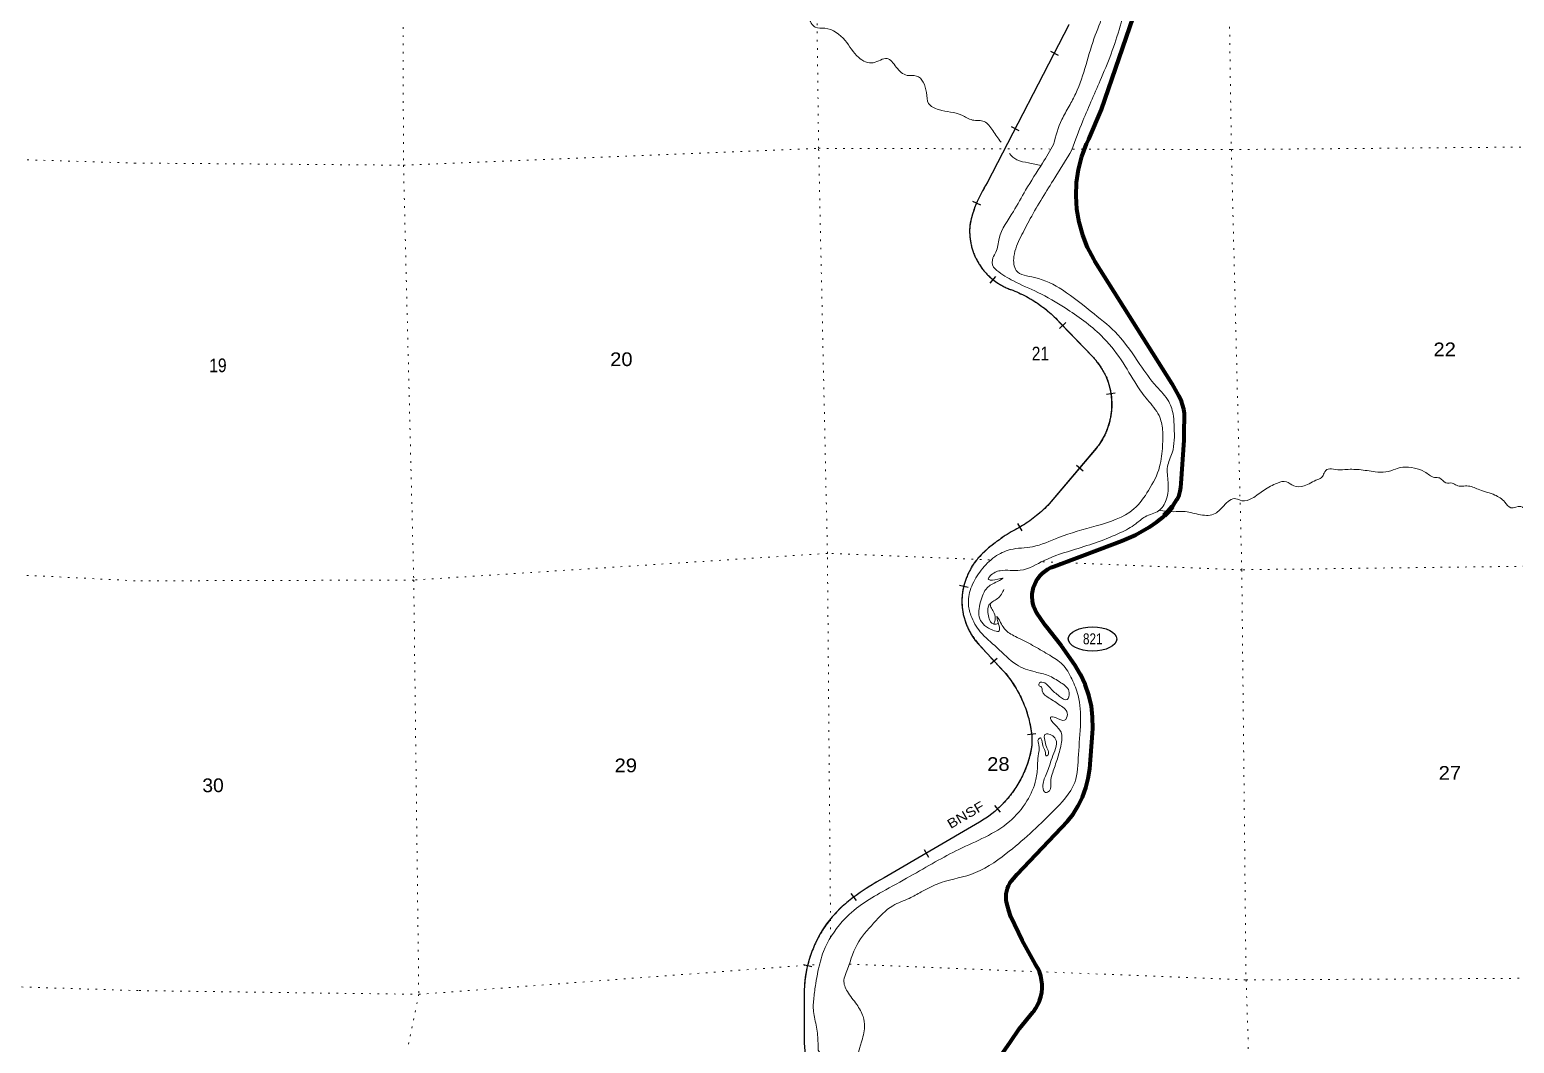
# Model space of a CAD drawing. Header units: feet. Extents: x -6 to 252658, y -374658 to -170635.
# Drawn here: x 124427 to 143383, y -274474 to -261526 of the extents above; entities that cross this region are included whole.
import ezdxf
from ezdxf.enums import TextEntityAlignment as Align

# ---------------------------------------------------------------- set-up
doc = ezdxf.new("R2010")
doc.units = ezdxf.units.FT
doc.header["$LTSCALE"] = 70
doc.linetypes.add('DOTTED', pattern=[1.5, 0.3, -1.2])
for name, color, linetype, lineweight in [('17', 7, 'Continuous', 25), ('23', 7, 'Continuous', 70), ('34', 7, 'Continuous', 25), ('39', 7, 'Continuous', 13), ('59', 7, 'Continuous', 13), ('7', 7, 'DOTTED', 13)]:
    doc.layers.add(name, color=color, linetype=linetype, lineweight=lineweight)

msp = doc.modelspace()

# ---------------------------------------------------------------- linework, layer by layer
at = {"layer": '17'}
msp.add_ellipse((137997.09, -269309.18), major_axis=(-309.24, 1), ratio=0.500121, dxfattribs=at)
at = {"layer": '23'}
for points in [[(139146.99, -266320.3), (139131.12, -266277.84), (139098.59, -266205.08), (139015.42, -266051.66), (138027.61, -264482.71), (138013.24, -264458.07), (137934.54, -264307.43), (137872.02, -264149.39), (137826.36, -263985.68), (137798.06, -263818.09), (137787.43, -263648.46), (137794.6, -263478.66), (137819.47, -263310.53), (137861.79, -263145.92), (137921.07, -262986.64), (137948.32, -262927.05), (138111.05, -262544.08), (138564.53, -261236)], [(139168.81, -266645.32), (139172.66, -266482.11), (139169.78, -266427.37), (139161.19, -266373.24), (139146.99, -266320.3)], [(138967.7, -267677.95), (139025.94, -267606.04), (139079.56, -267523.48), (139081.69, -267519.78), (139082.32, -267518.45), (139101.6, -267471.62), (139115.87, -267423.04), (139124.98, -267373.23), (139128.84, -267322.74), (139165.83, -266771.67), (139168.81, -266645.32)], [(136950.43, -274457.32), (137064.89, -274286.92), (137234.92, -274078.39), (137241.42, -274070.43), (137272.84, -274026.7), (137299.5, -273979.92), (137321.14, -273930.61), (137337.5, -273879.31), (137348.41, -273826.58), (137353.75, -273773), (137353.45, -273719.15), (137347.53, -273665.63), (137336.05, -273613.02), (137319.13, -273561.9), (137296.97, -273512.83), (137269.79, -273466.35), (137100.41, -273161.5), (136956.06, -272858.32), (136955.72, -272857.51), (136922.78, -272765.41), (136899.64, -272670.38), (136895.54, -272640.4), (136894.06, -272603.58), (136896.42, -272566.81), (136902.62, -272530.49), (136912.58, -272495.01), (136926.2, -272460.77), (136943.32, -272428.14), (136963.75, -272397.48), (136987.28, -272369.13), (137035.55, -272312.46), (137676.2, -271638.35), (137747.9, -271546.62), (137814.29, -271441.23), (137869.3, -271329.47), (137912.32, -271212.58), (137942.9, -271091.84), (137960.68, -270968.56), (137996.69, -270512.22), (138000.5, -270451.77), (137998.84, -270308.76), (137982.25, -270166.7), (137950.89, -270027.16), (137905.12, -269891.66), (137845.44, -269761.69), (137772.5, -269638.67), (137600.31, -269398.8), (137587.01, -269379.75), (137412.63, -269157.84), (137393.24, -269133.17), (137373.92, -269107.84), (137288.34, -268985.76), (137282.96, -268976.93), (137263.17, -268939.09), (137247.44, -268899.39), (137235.94, -268858.27), (137228.81, -268816.16), (137226.12, -268773.55), (137227.89, -268730.88), (137234.12, -268688.64), (137244.73, -268647.27), (137259.6, -268607.25), (137278.58, -268568.99), (137301.45, -268532.93), (137327.96, -268499.46), (137357.83, -268468.94), (137390.72, -268441.71), (137426.28, -268418.07), (137464.12, -268398.28), (137503.82, -268382.55), (138089.48, -268163.87), (138371.3, -268055.84), (138550.57, -267977.43), (138720.67, -267880.71), (138817.86, -267814.09), (138894.37, -267752.14), (138963.98, -267682.54), (138967.7, -267677.95)], [(136634.05, -274904.98), (136950.43, -274457.32)]]:
    msp.add_lwpolyline(points, dxfattribs=at)
at = {"layer": '34', "lineweight": 13}
for p, q in [((137695.03, -261462.28), (136649.85, -263483.74)), ((137582.64, -265273.93), (138007.74, -265715.63)), ((138045.29, -266872.85), (137442.98, -267582.5)), ((136552.55, -271648.74), (135336.55, -272358.39)), ((134315.93, -273908.71), (134316.07, -274471.3))]:
    msp.add_line(p, q, dxfattribs=at)
at = {"layer": '34'}
for p, q in [((137460.05, -261800.26), (137558.3, -261851.07)), ((136959.05, -262763.56), (137057.3, -262814.36)), ((136466, -263719.04), (136567.12, -263763.88)), ((136691.73, -264764.92), (136761.28, -264678.91)), ((137574.71, -265342.84), (137654.41, -265266.14)), ((138175.61, -266181.99), (138284.89, -266164.87)), ((137792.59, -267087.91), (137876.92, -267159.49)), ((137038.49, -267832.36), (137093.45, -267928.34)), ((136299.85, -268623.23), (136407.4, -268649.07)), ((136696.41, -269627.83), (136778.04, -269553.19)), ((137165.52, -270530.08), (137275.42, -270517.63)), ((136746.31, -271438.53), (136819.41, -271521.54)), ((135846.62, -271998.77), (135902.37, -272094.31)), ((134912.43, -272562.51), (134977.92, -272651.65)), ((134306.14, -273465.46), (134413.64, -273491.5))]:
    msp.add_line(p, q, dxfattribs=at)
for points in [[(137696.01, -261462.78), (136650.81, -263484.28), (136630.9, -263517.2), (136611.88, -263550.35), (136593.42, -263583.85), (136575.22, -263617.76), (136557.89, -263651.95), (136541.24, -263686.3), (136524.84, -263721.05), (136509.38, -263755.92), (136509.36, -263756.14), (136500.32, -263779.15), (136491.92, -263802.07), (136483.92, -263825.16), (136476.11, -263848.48), (136468.89, -263871.87), (136462.1, -263895.31), (136455.53, -263918.96), (136449.53, -263942.7), (136443.97, -263966.45), (136438.75, -263990.5), (136434.03, -264014.44), (136431.11, -264030.06), (136430.44, -264038.48), (136429.5, -264052.33), (136428.79, -264066.14), (136428.32, -264080.01), (136428.15, -264093.87), (136428.2, -264107.81), (136428.41, -264121.65), (136428.98, -264135.54), (136429.77, -264149.39), (136430.74, -264163.25), (136431.97, -264176.99), (136433.51, -264190.85), (136435.2, -264204.62), (136437.21, -264218.32), (136439.35, -264232), (136441.84, -264245.72), (136444.51, -264259.28), (136447.42, -264272.81), (136450.56, -264286.38), (136454.02, -264299.8), (136457.57, -264313.18), (136461.47, -264326.49), (136465.54, -264339.82), (136469.85, -264352.94), (136474.45, -264366.05), (136479.21, -264379.08), (136484.17, -264392.05), (136489.45, -264404.85), (136494.9, -264417.68), (136500.56, -264430.34), (136506.48, -264442.89), (136512.59, -264455.29), (136518.93, -264467.65), (136525.41, -264479.91), (136532.21, -264491.99), (136539.16, -264503.98), (136546.37, -264515.87), (136553.74, -264527.67), (136561.35, -264539.24), (136569.11, -264550.73), (136577.07, -264562.05), (136585.3, -264573.27), (136593.66, -264584.29), (136602.22, -264595.26), (136610.97, -264605.96)], [(136610.97, -264605.96), (136619.95, -264616.63), (136629.09, -264627.02), (136638.4, -264637.33), (136647.82, -264647.44), (136657.52, -264657.43), (136667.38, -264667.17), (136677.34, -264676.77), (136687.56, -264686.25), (136697.84, -264695.49), (136708.33, -264704.58), (136719.05, -264713.44), (136729.79, -264722.13), (136740.73, -264730.66), (136751.92, -264738.98), (136763.12, -264747.11), (136774.46, -264755.05), (136786.03, -264762.76), (136797.69, -264770.34), (136809.47, -264777.61), (136821.37, -264784.69), (136833.43, -264791.67), (136845.6, -264798.34), (136857.82, -264804.77), (136870.21, -264811.11), (136882.69, -264817.15), (136895.26, -264822.93), (136908.01, -264828.57), (136920.76, -264833.92), (136933.61, -264839.13), (136946.62, -264844.08), (136951.54, -264845.85), (136952.16, -264845.99), (136977.92, -264855.76), (137003.48, -264865.84), (137028.9, -264876.46), (137054.19, -264887.42), (137079.11, -264898.91), (137103.91, -264910.73), (137128.46, -264922.99), (137152.87, -264935.78), (137176.93, -264948.9), (137200.96, -264962.47), (137224.52, -264976.45), (137248.06, -264990.88), (137271.14, -265005.73), (137294.08, -265020.91), (137316.67, -265036.41), (137339.11, -265052.46), (137361.1, -265068.92), (137382.84, -265085.6), (137404.45, -265102.82), (137425.59, -265120.24), (137446.5, -265138.11), (137467.03, -265156.5), (137487.23, -265174.99), (137507.19, -265193.92), (137526.77, -265213.37), (137546.03, -265232.92), (137564.92, -265252.8), (137583.44, -265273.18), (138008.54, -265714.89), (138020.1, -265727.83), (138031.29, -265740.97), (138042.26, -265754.29), (138053.14, -265767.83), (138063.67, -265781.55), (138073.91, -265795.41), (138084.07, -265809.47), (138093.87, -265823.72), (138103.38, -265838.1), (138112.74, -265852.75), (138121.75, -265867.45), (138130.6, -265882.28), (138139.17, -265897.38), (138147.38, -265912.54), (138155.35, -265927.89), (138163.13, -265943.3), (138170.61, -265958.98), (138177.82, -265974.64), (138178.57, -265976.43), (138181.43, -265983.77), (138187.05, -265998.47), (138192.36, -266013.39), (138197.44, -266028.28), (138202.22, -266043.38), (138206.74, -266058.44), (138211.06, -266073.66), (138215.04, -266088.9), (138218.75, -266104.21), (138222.26, -266119.57), (138225.42, -266135.06), (138228.39, -266150.6), (138231.03, -266166.14), (138233.47, -266181.72), (138235.52, -266197.37), (138237.36, -266213.05), (138238.95, -266228.68), (138240.27, -266244.4), (138241.26, -266260.16), (138241.98, -266275.97)], [(138241.98, -266275.99), (138242.52, -266291.71), (138242.67, -266307.52), (138242.55, -266323.29), (138242.25, -266339.09), (138241.63, -266354.77), (138240.67, -266370.6), (138239.53, -266386.34), (138238.02, -266402.02), (138236.37, -266417.66), (138234.32, -266433.4), (138232.05, -266448.95), (138229.52, -266464.47), (138226.72, -266480.08), (138223.55, -266495.5), (138220.27, -266510.91), (138216.6, -266526.25), (138212.74, -266541.62), (138208.58, -266556.77), (138204.1, -266571.92), (138199.44, -266586.98), (138194.54, -266602.01), (138189.26, -266616.85), (138183.79, -266631.71), (138178.1, -266646.42), (138172.08, -266661.01), (138165.84, -266675.45), (138159.34, -266689.83), (138152.68, -266704.13), (138145.64, -266718.24), (138138.43, -266732.27), (138130.91, -266746.17), (138123.21, -266759.98), (138115.22, -266773.56), (138107.05, -266787.04), (138098.66, -266800.36), (138089.95, -266813.58), (138081.09, -266826.56), (138071.97, -266839.51), (138062.64, -266852.16), (138053.05, -266864.79), (138046.14, -266873.55), (137443.8, -267583.24), (137424.93, -267603.37), (137405.72, -267622.94), (137386.17, -267642.19), (137366.28, -267661.35), (137346.02, -267679.96), (137325.54, -267698.13), (137304.72, -267716.2), (137283.54, -267733.74), (137262.11, -267750.83), (137240.24, -267767.72), (137218.24, -267784.06), (137196, -267800.18), (137173.29, -267815.88), (137150.47, -267831.02), (137127.28, -267845.84), (137103.99, -267860.33), (137080.22, -267874.39), (137056.43, -267888.01), (137032.19, -267901.19), (137028.99, -267902.92), (137009.11, -267913.36), (136983.06, -267927.84), (136957.23, -267942.59), (136931.48, -267957.95), (136906.18, -267973.58), (136881.09, -267989.71), (136856.32, -268006.48), (136831.88, -268023.39), (136807.66, -268040.81), (136788.73, -268055.01), (136773.03, -268066.09), (136752.07, -268081.6), (136731.33, -268097.32), (136710.72, -268113.55), (136690.56, -268129.98), (136670.61, -268146.82), (136651.02, -268164.17), (136631.74, -268181.62), (136612.7, -268199.48), (136593.99, -268217.85), (136575.61, -268236.31), (136557.57, -268255.07), (136539.86, -268274.35), (136538.78, -268275.53), (136530.45, -268285.1), (136522.21, -268294.82), (136514.17, -268304.61), (136506.28, -268314.65), (136498.64, -268324.8), (136491.13, -268335.03), (136483.75, -268345.47), (136476.61, -268355.95), (136469.63, -268366.58), (136462.88, -268377.41), (136456.29, -268388.24), (136449.87, -268399.22), (136443.68, -268410.4), (136437.66, -268421.58)], [(136437.66, -268421.58), (136431.83, -268432.85), (136426.21, -268444.34), (136425.57, -268445.55), (136419.02, -268458.05), (136412.65, -268470.72), (136406.56, -268483.46), (136400.69, -268496.33), (136395, -268509.26), (136389.58, -268522.37), (136384.33, -268535.54), (136379.37, -268548.78), (136374.57, -268562.09), (136370.12, -268575.52), (136365.84, -268589.02), (136361.78, -268602.53), (136357.96, -268616.15), (136354.41, -268629.85), (136351.09, -268643.67), (136347.94, -268657.44), (136345.13, -268671.33), (136342.56, -268685.24), (136340.15, -268699.2), (136338.03, -268713.12), (136336.2, -268727.23), (136334.53, -268741.28), (136333.21, -268755.34), (136332, -268769.42), (136331.13, -268783.61), (136330.5, -268797.71), (136330.09, -268811.8), (136329.92, -268826.02), (136330.08, -268840.14), (136330.36, -268854.27), (136330.99, -268868.4), (136331.79, -268882.6), (136332.88, -268896.64), (136334.25, -268910.75), (136335.8, -268924.81), (136337.57, -268938.86), (136339.7, -268952.82), (136342, -268966.86), (136344.53, -268980.78), (136347.34, -268994.65), (136350.4, -269008.42), (136353.67, -269022.19), (136357.13, -269035.91), (136360.92, -269049.53), (136364.9, -269063.11), (136369.16, -269076.64), (136373.61, -269090.11), (136378.33, -269103.42), (136383.23, -269116.68), (136388.38, -269129.83), (136393.8, -269142.95), (136399.41, -269155.89), (136405.24, -269168.84), (136411.31, -269181.57), (136417.62, -269194.31), (136424.15, -269206.83), (136430.87, -269219.3), (136437.76, -269231.6), (136444.93, -269243.85), (136452.35, -269255.88), (136459.89, -269267.81), (136467.71, -269279.69), (136475.66, -269291.35), (136483.84, -269302.89), (136492.31, -269314.27), (136500.84, -269325.49), (136509.62, -269336.59), (136518.68, -269347.55), (136527.81, -269358.33), (136537.11, -269368.93), (136546.72, -269379.39), (136803.36, -269660.01), (136872.75, -269732.09), (136889.58, -269752.06), (136905.86, -269772.27), (136921.78, -269792.79), (136937.57, -269813.6), (136952.82, -269834.69), (136967.63, -269855.95), (136982.3, -269877.53), (136996.43, -269899.38), (137010.12, -269921.4), (137023.57, -269943.83), (137036.48, -269966.31), (137049.17, -269989), (137061.4, -270012.08), (137073.1, -270035.21), (137084.46, -270058.63), (137095.5, -270082.14), (137106.07, -270106.03), (137116.23, -270129.89), (137125.94, -270154.13), (137135.23, -270178.35), (137144.17, -270202.85), (137152.59, -270227.42), (137160.56, -270252.15), (137168.22, -270276.97)], [(137168.22, -270276.97), (137175.32, -270302.07), (137182.1, -270327.25), (137188.34, -270352.49), (137194.26, -270377.81), (137199.53, -270403.29), (137204.49, -270428.84), (137209.02, -270454.37), (137210.95, -270466.32), (137213.26, -270478.5), (137215.28, -270490.69), (137217.09, -270502.91), (137218.78, -270515.23), (137220.17, -270527.54), (137221.34, -270539.82), (137222.39, -270552.19), (137223.14, -270564.55), (137223.67, -270576.89), (137224.01, -270589.33), (137224.12, -270601.66), (137224.07, -270614.03), (137223.75, -270626.46), (137223.2, -270638.78), (137222.44, -270651.15), (137221.52, -270663.48), (137220.33, -270675.86), (137218.97, -270688.12), (137217.33, -270700.45), (137215.52, -270712.65), (137213.51, -270724.9), (137211.25, -270737.05), (137208.79, -270749.18), (137206.16, -270761.26), (137203.44, -270772.55), (137199.77, -270787.78), (137193.81, -270811.01), (137187.45, -270834.13), (137180.68, -270857.37), (137173.39, -270880.24), (137165.92, -270903.08), (137157.87, -270925.76), (137149.52, -270948.46), (137140.78, -270970.76), (137131.53, -270993.01), (137122.02, -271015.11), (137112.14, -271037.1), (137101.75, -271058.76), (137091.06, -271080.43), (137080.03, -271101.81), (137068.55, -271122.98), (137056.75, -271143.85), (137044.57, -271164.63), (137032.13, -271185.24), (137019.18, -271205.51), (137005.97, -271225.61), (136992.32, -271245.48), (136978.41, -271265.2), (136964.09, -271284.5), (136949.52, -271303.63), (136934.63, -271322.48), (136919.29, -271341.1), (136903.75, -271359.36), (136887.82, -271377.54), (136871.62, -271395.22), (136855.04, -271412.82), (136838.18, -271429.93), (136821.07, -271446.87), (136803.76, -271463.46), (136785.98, -271479.82), (136767.94, -271495.71), (136749.76, -271511.37), (136731.13, -271526.79), (136712.42, -271541.8), (136693.37, -271556.51), (136673.93, -271570.82), (136654.48, -271584.81), (136634.69, -271598.54), (136614.51, -271611.84), (136594.31, -271624.83), (136573.9, -271637.47), (136553.1, -271649.69), (135337.09, -272359.35), (135289.61, -272385.64), (135236.55, -272416.77), (135184.19, -272448.25), (135132.18, -272480.79), (135080.71, -272514.67), (135029.96, -272548.9), (134979.84, -272583.98), (134930.26, -272620.4), (134924.2, -272624.84), (134903.16, -272640.9), (134882.49, -272657.27), (134861.86, -272673.98), (134841.68, -272691.12), (134821.88, -272708.55), (134802.2, -272726.46), (134783.01, -272744.58), (134764, -272762.96), (134745.31, -272781.83), (134727.13, -272800.94)], [(134727.13, -272800.94), (134709.18, -272820.42), (134691.53, -272840.09), (134674.2, -272860.26), (134657.31, -272880.51), (134640.73, -272901.28), (134624.58, -272922.15), (134608.67, -272943.39), (134593.26, -272964.85), (134578.23, -272986.61), (134563.49, -273008.55), (134549.21, -273030.91), (134535.22, -273053.45), (134521.71, -273076.21), (134508.52, -273099.13), (134495.91, -273122.4), (134483.57, -273145.85), (134471.67, -273169.39), (134460.14, -273193.23), (134449.11, -273217.28), (134438.45, -273241.64), (134428.13, -273265.96), (134418.39, -273290.63), (134409.08, -273315.39), (134400.05, -273340.32), (134391.57, -273365.26), (134383.55, -273390.62), (134375.86, -273415.95), (134368.81, -273441.42), (134361.96, -273466.94), (134355.7, -273492.8), (134349.9, -273518.53), (134344.52, -273544.36), (134339.52, -273570.49), (134335.18, -273596.55), (134331.06, -273622.65), (134327.57, -273648.89), (134324.37, -273675.31), (134321.76, -273701.51), (134319.65, -273727.95), (134317.88, -273754.34), (134316.53, -273780.83), (134315.85, -273807.24), (134315.47, -273833.82), (134315.54, -273860.28), (134316.17, -273886.76), (134317.02, -273908.69), (134315.43, -274472.95)], [(134315.55, -274472.95), (134338.84, -274768.83)]]:
    msp.add_lwpolyline(points, dxfattribs=at)
at = {"layer": '34', "lineweight": 13}
for centre, radius, start, end in [((138523.2, -264631.19), 2196.84, 148.51211, 156.51938), ((137812.13, -264276.43), 1403.92, 158.23591, 169.88659), ((137223.02, -264098.76), 795.99, 175.03787, 250.03529), ((136411.33, -266325.55), 1574.13, 41.91783, 69.94068), ((137273.07, -266379.06), 989.89, 23.97468, 42.08332), ((137338.71, -266310.77), 902.88, 321.49838, 21.70667), ((136288.09, -266512.58), 1574.32, 298.05309, 317.18716), ((137819.99, -269418.25), 1710.46, 117.56454, 127.10593), ((137647.03, -269279.77), 1496.67, 125.02283, 137.75689), ((137083.07, -268760.47), 730.07, 138.17287, 154.2964), ((137140.76, -268827.54), 811.92, 151.79694, 222.89061), ((152665.21, -254806.33), 21730.79, 222.11739, 223.38378), ((135738.57, -270699.5), 1489.64, 8.99872, 40.46178), ((136514.64, -270602.46), 708.4, 346.12916, 11.06459), ((135861.08, -270456.93), 1377.88, 300.12169, 346.76907), ((137027.32, -275441.01), 3515.86, 118.7441, 126.62981), ((135832.22, -273839.83), 1517.86, 126.48868, 182.60086)]:
    msp.add_arc(centre, radius, start, end, dxfattribs=at)
at = {"layer": '39'}
msp.add_line((138854.66, -267667.89), (138894.02, -267670.93), dxfattribs=at)
msp.add_lwpolyline([(139035.59, -267684.41), (138967.7, -267677.95), (138894.02, -267670.93)], dxfattribs=at)
for points in [[(135140.71, -243241.68), (134903.73, -243307.47), (134721.64, -243483.65), (134612.09, -243685.57), (134568.64, -243834.77), (134489.04, -243996.26), (134440.27, -244278.35), (134464.1, -244433.03), (134547.78, -244708.36), (134715.49, -244971.18), (134887.64, -245193.61), (135232.92, -245445.23), (135444.78, -245570.81), (135539.66, -245636.68), (135572.14, -245692.85), (135576.84, -245819.63), (135573.85, -246012.89), (135564.81, -246204.16), (135621.78, -246326.61), (135796.96, -246740.24), (135889.6, -247140.27), (135998.46, -247562.33), (136046.22, -247843.86), (136039.91, -248546.38), (136009.27, -248836.41), (135975.76, -248963.42), (135929.98, -249054.26), (135906.37, -249153.03), (135921.6, -249368.31), (136031.49, -249985.62), (136141.78, -250298.99), (136304.11, -250567.77), (136678.08, -250917.85), (137065.57, -251165.19), (137478.44, -251267.46), (137772.19, -251274.59), (138558.87, -251333.65), (138804.2, -251322.16), (139019.54, -251347.08), (139138.53, -251406.78), (139243.81, -251537), (139377.34, -251683.16), (139905.69, -252320.18), (140047.52, -252514.61), (140163.16, -252701.13), (140309.22, -252933.78), (140455.6, -253226.8), (140548.91, -253375.21), (140637.98, -253483.39), (140713.48, -253686.25), (140719, -253966.01), (140694.66, -254304.31), (140601.5, -254562.49), (140442.14, -254853.27), (140226.07, -255067.89), (140039.94, -255242.08), (139683.05, -255453.48), (139391.81, -255527.64), (139158.48, -255524.97), (138918.92, -255486.1), (138708.87, -255474.81), (138460.36, -255490.78), (138160.63, -255482.45), (137932.92, -255401.25), (136947.18, -254988.3), (136580.26, -254827.39), (136269.97, -254724.52), (135988.36, -254720.12), (135757.24, -254755.68), (135595.01, -254883.43), (135429.09, -255075.61), (135265.6, -255344.27), (135132.45, -255646.97), (135063.86, -255985.53), (135041.8, -256374.14), (135112.23, -256758.19), (135283.61, -257214.11), (135442.64, -257515.53), (135896.67, -258271.33), (136180.33, -258660.18), (136358.11, -258806.08), (136622.27, -258933.37), (136991.2, -259094.27), (137427.15, -259375.55), (137717.41, -259494.64), (137909.02, -259594.17), (138034.45, -259730.32), (138154.39, -259969.15), (138228.75, -260335.06), (138220.78, -260725.6), (138172.18, -261041.9), (138143.26, -261275.56), (138032.33, -261596.25), (137782.88, -262342.45), (137699.26, -262501.96), (137605.64, -262673.59), (137498.73, -262992.24)], [(135564.18, -243446.55), (135389.44, -243491.84), (135262.63, -243474.47), (135115.61, -243437.07), (134972.97, -243468.1), (134821.22, -243676.3), (134684.63, -244087.72), (134676.58, -244464.17), (134748.7, -244787.82), (135005.03, -244953.4), (135220.59, -245018.57), (135385.94, -245098.13), (135404.4, -245166.46), (135249.38, -245137.16), (135102.46, -245119.9), (135036.04, -245112.23), (135129.11, -245214.35), (135272.52, -245328.25), (135393.63, -245408.06), (135486.26, -245429.67), (135477.94, -245377.38), (135455.29, -245278.88), (135495.52, -245280.66), (135544.43, -245399.13), (135651.31, -245452.86), (135708.27, -245573.3), (135711.03, -245712.17), (135764.08, -245854.78), (135797.55, -246096.13), (135852.89, -246291.05), (135991.95, -246792.28), (136094.52, -247191.79), (136205.95, -247623.53), (136286.59, -248035.7), (136308.48, -248369.7), (136237.7, -248674.06), (136132.97, -249024.9), (136142.87, -249373.07), (136181.32, -249793.53), (136289.8, -250147.17), (136385.86, -250432.43), (136644.66, -250686.56), (136995.65, -250877.76), (137491.51, -251078.18), (137994.49, -251105.45), (138430.87, -251090.84), (138794.8, -251068.6), (138901.44, -251076.03), (139040.68, -251161.78), (139202.21, -251279.6), (139523.6, -251577.65), (140132.02, -252141.74), (140480.44, -252604.69), (140705.97, -253032.12), (140866.39, -253317.01), (140906.52, -253677.08), (140918.43, -254023.22), (140851.96, -254383.91), (140758.78, -254636.06), (140686.95, -254745.17), (140509.47, -255032.02), (140219.47, -255339.66), (139960.93, -255512.26), (139555.81, -255732), (139227.15, -255847.33), (139041.77, -255891.99), (138750.03, -255873.55), (138228.29, -255723.6), (137460.35, -255418.08), (137040.97, -255227.28), (136494.74, -255009.04), (136116.39, -254966.95), (135828.85, -254982.71), (135662.27, -255050.1), (135562.86, -255266.06), (135408.13, -255671.54), (135265.49, -256078.97), (135253.4, -256451.42), (135353.96, -256827.24), (135500.92, -257228.95), (136219, -258368.09), (136512.37, -258692.47), (136734.26, -258811.95), (137181.59, -258966.36), (137576.84, -259159.31), (137907.9, -259384.84), (138114.19, -259597), (138280.3, -259817.45), (138451.38, -260217.02), (138462.55, -260426.29), (138443.25, -260579.38), (138450.43, -260792.7), (138437.72, -261050.42), (138361.34, -261437.34), (138111.66, -262139.26), (137873.25, -262692.17), (137734.42, -263061.33)], [(125729.41, -256870.37), (125841.2, -256979.84), (126095.49, -257260.48), (126299.95, -257426.23), (126604.65, -257668.81), (126927.75, -257830.95), (127172.75, -257908.28), (127395.48, -258027.8), (127577.95, -258159.26), (127830.92, -258258.76), (128206.08, -258477.43), (128553.03, -258712.11), (128717.12, -258919.98), (128867.14, -259123.78), (129037.83, -259180.73), (129260.71, -259260), (129493.44, -259393.65), (129790.66, -259487.26), (129975.23, -259594.58), (130320.41, -259766.85), (130631.2, -259993.35), (130881.75, -260199.52), (131062.69, -260206.18), (131388.37, -260217.38), (131627.39, -260280.6), (131805.94, -260385.88), (131885.92, -260504.91), (132084.81, -260547.87), (132285.75, -260580.77), (132585.13, -260634.14), (132860.53, -260649.19), (133111.71, -260688.3), (133352.82, -260731.41), (133664.36, -260760.67), (133927.21, -260904.48), (134054.86, -261176.63), (134150.82, -261321.88), (134241.53, -261261.81), (134361.81, -261356.83), (134457.79, -261496.04), (134580.39, -261508.54), (134837.17, -261664.41), (135011.27, -261882.38), (135198, -261949.45), (135373.14, -261893.7), (135491.35, -262004.81), (135629.68, -262109.95), (135750.29, -262118.42), (135876.17, -262328.17), (135903.78, -262469.15), (136032.16, -262548.09), (136327.46, -262617.55), (136463.95, -262680.42), (136614.68, -262699.06), (136722.81, -262816.17), (136828.98, -262962.1)], [(137498.73, -262992.24), (137359.21, -263230.57), (137141.83, -263578.05), (136986.4, -263850.68), (136805.2, -264193.92), (136763.88, -264367.27), (136726.07, -264441.96), (136732.94, -264558.21), (136776.13, -264601.4), (136987.1, -264736.34), (137299.81, -264882.14), (137646.64, -265080.73), (138107.11, -265434.33), (138362.18, -265742.83), (138561.01, -266065.75), (138698.79, -266254.16), (138846.69, -266456.6), (138891.91, -266637.49), (138890.99, -266842.81), (138854.18, -267106.71), (138713, -267411.47), (138525.2, -267648.06), (138045.65, -267864.21), (137563.73, -268013.95), (137232.48, -268130.6), (136947.07, -268168.49), (136750.45, -268260.21), (136576.37, -268430.3), (136454.78, -268636.32), (136411.67, -268849.94), (136445.46, -269008.13), (136562.47, -269217.41), (136776.75, -269419.47), (137025.3, -269637.43), (137265.15, -269730.64), (137430.32, -269775.97), (137591.71, -269867.63), (137701.01, -269995.82), (137671.31, -270084.56), (137576.56, -270042.84), (137459.35, -269938.85), (137386.58, -269870.83), (137320.2, -269871.22), (137310.3, -269899.46), (137344.62, -269923.41), (137354.94, -269973.67), (137441.91, -270063.75), (137585.21, -270157.52), (137676.34, -270273.73), (137640.54, -270348.42), (137525.7, -270312.85), (137461.32, -270309.2), (137514.11, -270401.49), (137595.07, -270497.63), (137592.01, -270676.8), (137540.7, -270862.28), (137481.3, -271037.74), (137463.68, -271128.42), (137446.22, -271249.29), (137396.06, -271271.73), (137363.49, -271199.45), (137404.89, -271042.21), (137470.28, -270858.66), (137513.9, -270739.65), (137537.4, -270620.75), (137438.33, -270524.71), (137390.09, -270529.02), (137386.45, -270601.5), (137409.02, -270685.91), (137419.68, -270798.57), (137405.61, -270800.66), (137395.36, -270764.49), (137368.81, -270688.16), (137350.26, -270603.72), (137331.99, -270573.64), (137307.93, -270587.87), (137312.35, -270662.32), (137303.07, -270807.3), (137295.65, -270924.09), (137274.48, -271103.35), (137159.29, -271377.77), (136935.43, -271642.75), (136291.68, -271996.73), (135988.83, -272157.5), (135667.99, -272340.52), (135313.04, -272537.83), (135048.41, -272700.4), (134802.19, -272919.22), (134562.86, -273301.04), (134491.8, -273553.06), (134462.48, -273712.24), (134439.3, -273891.52), (134434.2, -274066.67), (134473.49, -274267.73), (134492.11, -274472.49)], [(137734.42, -263061.33), (137515.08, -263418.88), (137202.08, -263940.01), (137080.64, -264174.21), (136993.48, -264424.31), (137022.59, -264603.28), (137254.37, -264692.52), (137613.23, -264851.46), (138017.13, -265157.08), (138320.25, -265423.03), (138601.84, -265801.83), (138812.52, -266082.41), (138970.44, -266276.74), (139029.69, -266463.39), (139039.8, -266608.33), (139014.15, -266930.66), (138954.76, -267108.14), (138961.84, -267305.36), (138936.91, -267532.95), (138841.11, -267672.4), (138670.55, -267747.86), (138548.34, -267839.15), (138355.85, -267950.98), (137777.72, -268163.67), (137380.25, -268306.88), (137075.19, -268431.43), (136819.78, -268436.94), (136689.4, -268504.12), (136665.46, -268540.49), (136750.01, -268554.09), (136856.49, -268531.33), (136782.3, -268574.03), (136651.99, -268655.31), (136566.47, -268836.96), (136557.56, -269050.37), (136725.28, -269198.35), (136797.77, -269212.02), (136784.97, -269075.22), (136776.63, -269020.92), (136823.31, -269099.15), (136906.38, -269213.4), (137053.67, -269299.1), (137257.38, -269404.6), (137451.07, -269518.21), (137612.59, -269634.02), (137734.27, -269820.51), (137813.83, -270031.39), (137843.82, -270373.41), (137817.86, -270786.19), (137769.48, -271142.75), (137489.87, -271514.74), (136895.37, -272051.6), (136444.23, -272315.89), (136012.46, -272439.17), (135809.86, -272540.99), (135657.43, -272622.39), (135448.75, -272716.19), (135202.55, -272939.03), (134990.8, -273212), (134851.92, -273571.09), (134822.27, -273667.88), (134867.28, -273810.53), (134986.85, -273978.92), (135068.12, -274133.44), (135086.91, -274262.15), (135042.45, -274468.7)], [(136936.78, -263109.41), (137031.03, -263189.58), (137177.67, -263226.32), (137337.91, -263264.13)], [(139035.59, -267684.41), (139156.93, -267680.63), (139350.22, -267717.75), (139543.3, -267716.63), (139673.45, -267607.18), (139827.84, -267517.72), (139902.4, -267543.45), (140034.98, -267512.49), (140187.28, -267406.94), (140357.77, -267317.38), (140472.32, -267300.61), (140567.14, -267354.41), (140697.87, -267353.65), (140872.43, -267272.12), (140926.58, -267243.63), (140954.46, -267191.13), (141006.47, -267138.49), (141097.02, -267146.02), (141217.7, -267145.32), (141400.73, -267146.27), (141604.02, -267173.27), (141742.81, -267174.48), (141865.31, -267139.55), (141957.7, -267114.86), (142106.61, -267128.08), (142237.59, -267173.62), (142362.68, -267245.35), (142429.09, -267253.02), (142509.87, -267314.95), (142590.35, -267318.51), (142642.79, -267346.38), (142797.71, -267355.55), (142940.78, -267405.04), (143134.21, -267470.34), (143261.42, -267562.19), (143338.22, -267632.2), (143464.86, -267617.37), (143547.71, -267691.36), (143616.52, -267769.47), (143749.21, -267758.63), (143883.94, -267753.82), (143932.51, -267809.9), (143954.99, -267876.2), (144017.56, -267918.1), (144037.95, -267970.32), (144078.23, -267980.15), (144118.45, -267977.9), (144152.66, -267981.73), (144231.36, -268029.58), (144321.82, -268021), (144380.31, -268050.86), (144412.89, -268125.14), (144509.93, -268219.19), (144647.44, -268357.27), (144718.31, -268445.43), (144873.35, -268476.73), (145016.25, -268496.03), (145171.59, -268583.7), (145375.71, -268765.68), (145527.01, -268851.36), (145730.16, -268852.19), (145945.77, -268927.43), (146131.5, -269055.17), (146280.83, -269146.89), (146404.11, -269258.9), (146458.8, -269331.04), (146601.65, -269338.27), (146760.84, -269393.7), (146837.72, -269477.8), (146862.54, -269606.47), (146963.49, -269678.35), (147034.26, -269748.39), (147101.28, -269870.79), (147142.23, -270005.41), (147263.18, -270057.04), (147411.86, -270025.99), (147560.95, -270073.43), (147782.99, -270223.1), (147976.87, -270370.93), (148080.22, -270515.25), (148147.47, -270679.92), (148197.08, -270931.24), (148269.94, -271015.35), (148417.19, -271095.01), (148518.15, -271168.9), (148608.92, -271218.7), (148655.64, -271304.98), (148748.6, -271386.97), (148839.12, -271388.45), (148889.59, -271424.39), (148998.21, -271425.78), (149127.15, -271465.28), (149157.65, -271527.51), (149240.08, -271520.99), (149330.78, -271556.69), (149405.17, -271550.22)], [(136789.3, -269113.53), (136747.1, -269119.82), (136710.83, -269107.95), (136686.5, -269071.86), (136665.97, -268993.48), (136663.48, -268902.91), (136693.39, -268854.43), (136753.51, -268813.83), (136809.59, -268769.22), (136853.49, -268702.54), (136865.41, -268676.3)], [(136689.07, -268861.68), (136705.71, -268915.43), (136740.25, -268979.65), (136752.78, -269068.14), (136734.94, -269116.55)], [(134392.86, -275367.87), (134519.3, -275045.71), (134586.39, -274881.82), (134605.49, -274726.93), (134623.85, -274638.27), (134587.38, -274620.94), (134512.41, -274586.34), (134495.89, -274562.59), (134493.27, -274530.53), (134492.11, -274472.49)], [(134500.25, -275582.49), (134586.42, -275401.52), (134671.62, -275239.28), (134739.62, -275121.53), (134756.79, -275075.03), (134822.23, -274929.24), (134878.62, -274833.78), (134902.2, -274807.23), (134989.53, -274650.96), (135025.25, -274525.82), (135042.45, -274468.7)]]:
    msp.add_spline(points, degree=3, dxfattribs=at)
at = {"layer": '59'}
for p, q in [((139034.29, -267635.46), (138995.52, -267603.87)), ((138996.69, -267615.14), (139023.05, -267636.62)), ((138934.35, -267747.52), (138895.39, -267715.77))]:
    msp.add_line(p, q, dxfattribs=at)
for points in [[(138895.39, -267715.77), (138945.38, -267665.79), (138995.52, -267603.87)], [(138907.31, -267715.17), (138951.33, -267671.15), (138996.69, -267615.14)], [(139023.05, -267636.62), (138976.63, -267693.93), (138933.8, -267736.75), (138907.31, -267715.17)], [(138934.35, -267747.52), (138982.58, -267699.29), (139034.29, -267635.46)]]:
    msp.add_lwpolyline(points, dxfattribs=at)
at = {"layer": '7'}
for p, q in [((123764.35, -263169.69), (125765.47, -263230.18)), ((123759.82, -268465.14), (125794.82, -268566.85)), ((123693.45, -273735.31), (125823.63, -273800.97))]:
    msp.add_line(p, q, dxfattribs=at)
for points in [[(129152.42, -246905.64), (129257.41, -252637.65), (129183.02, -257923.84), (129199.4, -263257.82), (129330.24, -268556.92), (129394.66, -273848.35), (129261.09, -274502.07)], [(134653.4, -273120.3), (134612.18, -268216.27), (134500.11, -263041.86), (134434.13, -257836.99), (134549.12, -252621.01), (134490.3, -246872.63)], [(139705.92, -255658.38), (139693.63, -257814.51), (139769.87, -263057.56), (139903.08, -268425.08), (139957.17, -273664.23), (139986.27, -274438.94)], [(125765.47, -263230.18), (129199.4, -263257.82), (134500.11, -263041.86), (137453.68, -263050.66)], [(137745.22, -263051.53), (139769.87, -263057.56), (145001.09, -263013.09), (150348.88, -262951.85), (155779.06, -263252.44)], [(136683.23, -268298.01), (134612.18, -268216.27), (129330.24, -268556.92), (125794.82, -268566.85)], [(155818.57, -268399.09), (150520.73, -268397.65), (145192.52, -268360.15), (139903.08, -268425.08), (137342.12, -268324.01)], [(125823.63, -273800.97), (129394.66, -273848.35), (134510.15, -273464.43)], [(134892.58, -273462.87), (139957.17, -273664.23), (145258.86, -273633.45), (150564.68, -273620.76), (155856.24, -273575.94)], [(140039.86, -320195.91), (139958.24, -316330.82), (139887.7, -310963.72), (139908.92, -305691.76), (139900.86, -300404.25), (139950.91, -295060.58), (139980.77, -289697.67), (140002.53, -284352.86), (139991.15, -278955.12), (139986.27, -274438.94)]]:
    msp.add_lwpolyline(points, dxfattribs=at)

# ---------------------------------------------------------------- texts
at = {"layer": '17', "width": 0.8}
msp.add_text('821', height=140, dxfattribs=at).set_placement((137999.99, -269377.49), align=Align.CENTER)
at = {"layer": '34', "width": 1.2}
msp.add_text('BNSF', height=120, rotation=30.268, dxfattribs=at).set_placement((136185.76, -271737.55))
at = {"layer": '7'}
for s, width, p in [('22', 1.1, (142351.11, -265698.59)), ('19', 0.85, (126720.11, -265902.31)), ('20', 1.1, (131838.51, -265824.73)), ('21', 0.85, (137221.8, -265751.47)), ('29', 1.1, (131895.32, -271012.52)), ('28', 1.1, (136652.48, -270995.12)), ('27', 1.1, (142417.1, -271107.98)), ('30', 1.05, (126631.59, -271266.58))]:
    msp.add_text(s, height=175, rotation=0.333, dxfattribs=dict(at, width=width)).set_placement(p)

doc.saveas('drawing.dxf')
